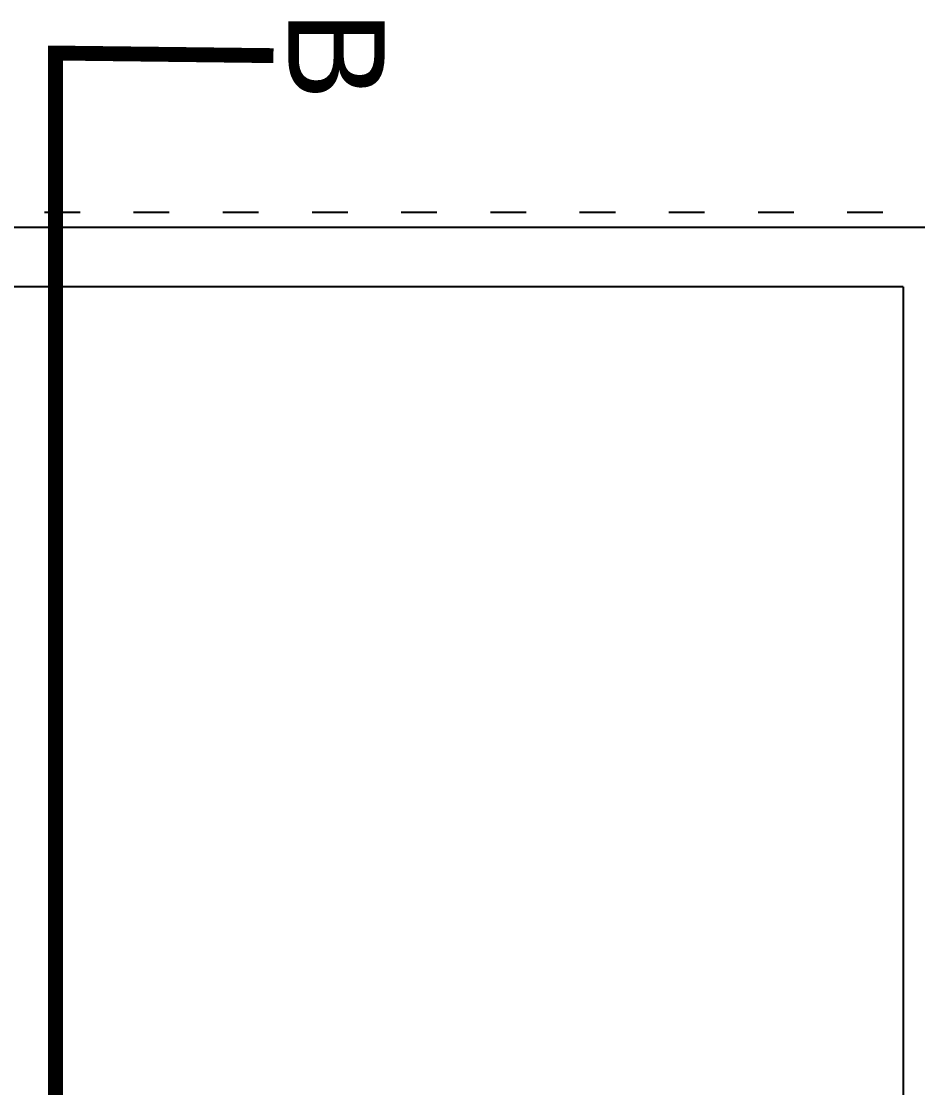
# Model space of a CAD drawing. Header units: metres. Extents: x -1655 to 449, y 40 to 361.
# Drawn here: x 66.341 to 69.356, y 60.35 to 63.933 of the extents above; entities that cross this region are included whole.
import ezdxf
from ezdxf.enums import TextEntityAlignment as Align

# ---------------------------------------------------------------- set-up
doc = ezdxf.new("R2010")
doc.units = ezdxf.units.M
doc.header["$MEASUREMENT"] = 0
doc.linetypes.add('ACAD_ISO03W100', pattern=[30, 12, -18])
doc.linetypes.add('ACAD_ISO10W100', pattern=[18, 12, -3, 0, -3])
doc.layers.add('13', color=13, linetype='Continuous', lineweight=9)
doc.styles.add('77', font='swiss.ttf')

# ---------------------------------------------------------------- blocks, each defined once
blk = doc.blocks.new('AABBSEC')
at = {"layer": '13', "linetype": 'ACAD_ISO10W100', "ltscale": 0.1, "const_width": 0.05}
blk.add_lwpolyline([(6904.7025, 1836.111), (6903.8486, 1836.111), (6903.8486, 1852.3102), (6904.5813, 1852.3014)], dxfattribs=at)
at = {"layer": '13', "style": '77'}
blk.add_text('B', height=0.3239, rotation=270, dxfattribs=at).set_placement((6904.7935, 1852.303), align=Align.MIDDLE_CENTER)

msp = doc.modelspace()

# ---------------------------------------------------------------- linework, layer by layer
at = {"color": 64, "linetype": 'ACAD_ISO03W100', "ltscale": 0.01}
msp.add_line((70.739, 63.2907), (51.2067, 63.2909), dxfattribs=at)
for p, q in [((70.7389, 63.2402), (51.2795, 63.2402)), ((68.1872, 63.0402), (54.6372, 63.0402)), ((68.4872, 63.0402), (68.1872, 63.0402)), ((69.3067, 63.0402), (68.4872, 63.0402))]:
    msp.add_line(p, q)
at = {"ltscale": 0.1}
msp.add_line((69.3067, 63.0402), (69.3067, 57.7394), dxfattribs=at)

# ---------------------------------------------------------------- block references
msp.add_blockref('AABBSEC', (-6837.392, -1788.484))

doc.saveas('drawing.dxf')
